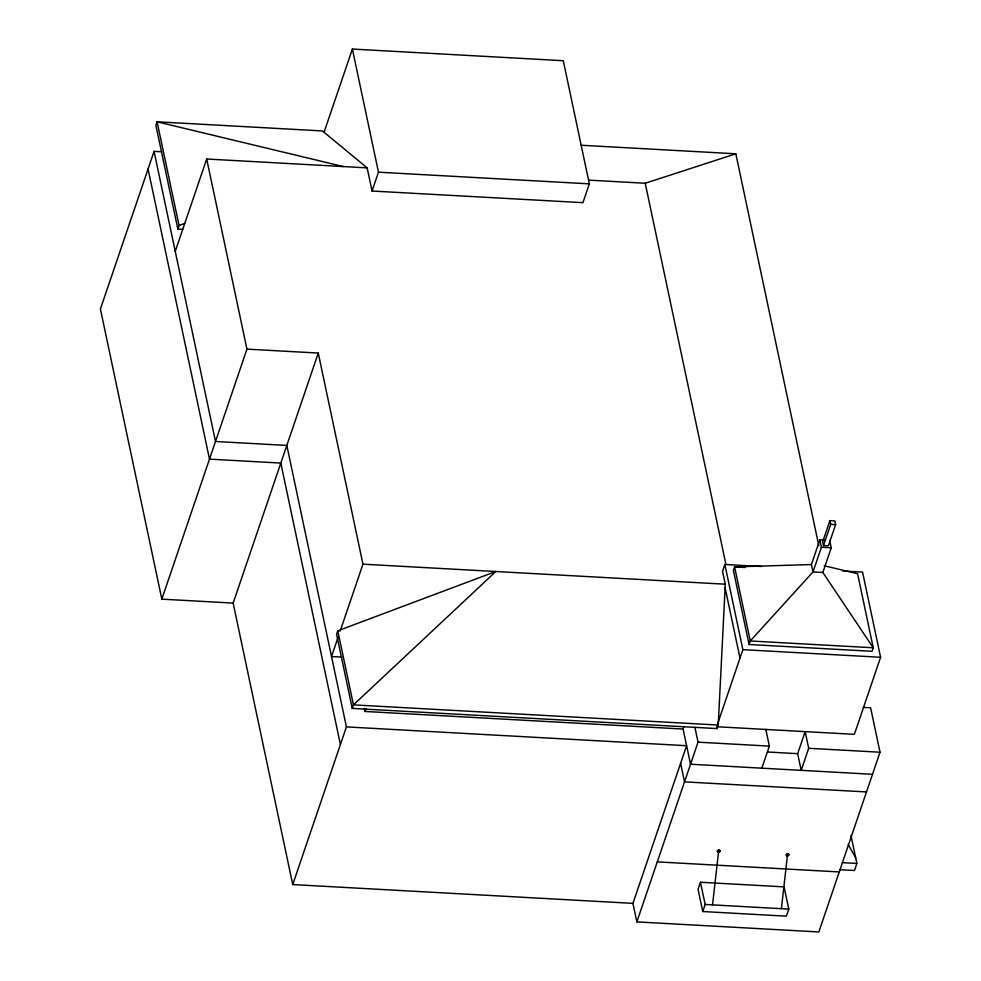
<?xml version="1.0" encoding="UTF-8"?>
<svg xmlns="http://www.w3.org/2000/svg" width="981" height="981" viewBox="0 0 981 981"><rect width="100%" height="100%" fill="white"/><g stroke="black" fill="none" stroke-linecap="round" stroke-linejoin="round"><path stroke-width="1.47" d="M495.761 571.506L337.771 630.808L336.569 634.339L352.253 708.405L717.037 728.576L718.239 725.045L725.29 584.198L722.543 571.236L724.849 564.467L761.575 566.503M712.537 904.874L718.656 850.895M781.403 908.688L787.51 854.696M161.718 151.785L154.078 151.368L100.405 309.027L161.828 599.146L233.147 603.094L318.261 353.062L246.942 349.126L161.828 599.146M182.76 229.309L177.843 229.027L179.045 225.507L157.083 121.803L322.467 130.939L367.152 167.874L372.057 191.025L582.935 202.675L589.348 183.852L563.278 60.712L352.387 49.05L324.061 132.263M175.243 251.369L206.697 159.008L367.152 167.874M372.057 191.025L378.47 172.19L352.387 49.05M338.089 637.233L331.517 656.534L341.842 657.098M340.64 629.728L362.958 564.173L318.261 353.062M352.253 708.405L353.454 704.873L495.81 571.518M346.416 726.896L686.614 745.707L632.941 903.366L292.743 884.568L346.416 726.896L286.82 445.423L215.501 441.487L154.078 151.368M684.015 726.283L683.083 729.042L365.018 711.458L365.962 708.699M863.231 707.375L870.613 707.779L880.018 752.219L818.841 931.95L636.853 921.895L698.043 742.163L694.904 727.35M717.614 723.868L742.875 649.655L724.849 564.467M824.175 565.767L857.566 573.701L873.249 647.779L872.048 651.298L749.079 644.505L750.281 640.973L813.004 571.948L821.416 547.239L819.846 539.832L824.065 540.065M700.459 882.25L698.055 889.313L702.764 911.533L786.382 916.156L788.785 909.093L784.077 886.873L700.459 882.25L705.167 904.47L702.764 911.533M811.434 564.541L734.597 566.908L750.281 640.973L873.249 647.779L822.838 572.487L813.004 571.948L811.434 564.541L819.846 539.832M829.914 520.641L822.703 541.819L823.488 545.522L828.405 545.792L835.616 524.614L834.831 520.911L829.914 520.641L830.699 524.345L823.488 545.522M822.838 572.487L831.25 547.778L829.681 540.372M761.845 768.172L769.362 746.112L765.83 729.435M797.663 753.678L805.18 731.618L808.7 748.282L801.195 770.343L797.663 753.678L767.4 751.998M842.667 570.979L862.557 572.082L880.595 657.27L854.365 734.34L716.645 726.725L717.037 728.576M851.005 835.665L856.891 863.452L854.488 870.503L839.736 869.693M179.045 225.507L184.747 223.447M588.723 180.124L645.228 183.251L735.824 153.796L818.779 545.571M580.544 145.213L735.824 153.796M378.47 172.19L589.348 183.852M830.699 524.345L835.616 524.614M821.416 547.239L831.25 547.778M745.229 567.496L734.597 566.908L733.396 570.439L749.079 644.505M362.958 564.173L725.29 584.198M742.875 649.655L880.595 657.27M340.223 630.942L337.771 630.808L353.454 704.873L718.239 725.045M698.043 742.163L769.362 746.112M808.7 748.282L880.018 752.219M872.514 774.291L690.526 764.224L683.083 729.042M866.505 791.937L684.517 781.869L680.606 763.353M842.127 862.63L856.891 863.452M657.282 861.882L839.27 871.937M705.167 904.47L788.785 909.093M343.276 166.549L157.083 121.803L155.881 125.335L177.843 229.027M848.234 844.531L855.714 857.897M645.228 183.251L725.842 564.014M725.106 587.754L740.005 658.104M632.941 903.366L636.853 921.895M364.392 708.478L365.018 711.458M340.407 744.554L280.811 463.081L209.493 459.133L148.07 169.014M206.697 159.008L246.942 349.126M233.147 603.094L292.743 884.568M717.896 851.68A1.275 0.858 -12 0 0 719.907 850.846A1.275 0.858 -12 0 0 718.153 850.147A1.275 0.858 -12 0 0 717.896 851.68M786.909 855.53A1.275 0.858 -12 0 0 788.773 854.537A1.275 0.858 -12 0 0 786.86 854.022A1.275 0.858 -12 0 0 786.909 855.53M717.969 851.986A1.275 0.858 -12 0 0 719.98 851.152A1.275 0.858 -12 0 0 718.215 850.453A1.275 0.858 -12 0 0 717.969 851.986M786.97 855.837A1.275 0.858 -12 0 0 788.847 854.843A1.275 0.858 -12 0 0 786.921 854.328A1.275 0.858 -12 0 0 786.97 855.837"/></g></svg>
